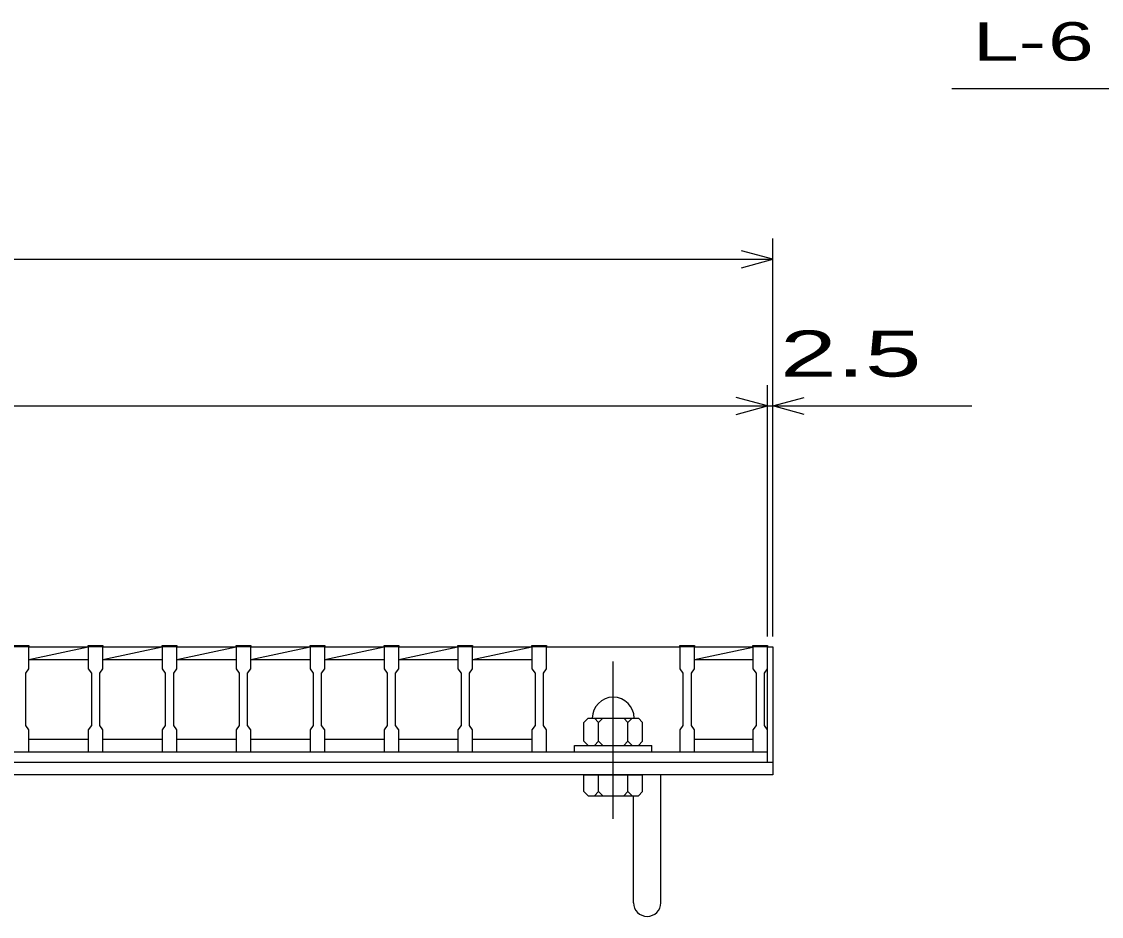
# Model space of a CAD drawing. Units: millimetres, scale not verified. Extents: x -1820 to 1731, y -1282 to 1054.
# Drawn here: x -709 to -194, y -626 to -199 of the extents above; entities that cross this region are included whole.
import ezdxf
from ezdxf.enums import TextEntityAlignment as Align

# ---------------------------------------------------------------- set-up
doc = ezdxf.new("R2010")
doc.units = ezdxf.units.MM
doc.header["$LTSCALE"] = 10
doc.linetypes.add('CHAIN', pattern=[18.5, 12, -1.5, 3.5, -1.5])
for name, color, linetype, lineweight in [('16', 3, 'Continuous', 25), ('19', 6, 'Continuous', 25), ('22', 4, 'Continuous', 25)]:
    doc.layers.add(name, color=color, linetype=linetype, lineweight=lineweight)
doc.styles.add('ベクトル', font='')
doc.styles.get('ベクトル').set_extended_font_data('ベクトル')

msp = doc.modelspace()

# ---------------------------------------------------------------- linework, layer by layer
at = {"layer": '16'}
for p, q in [((-712.6, -496.8), (-705.6, -496.8)), ((-705.6, -497.5), (-712.6, -497.5)), ((-705.6, -496.8), (-705.6, -497.5)), ((-705.6, -508), (-705.6, -497.5)), ((-705.6, -497.5), (-677.3, -497.5)), ((-705.6, -503.5), (-677.3, -497.5)), ((-677.3, -497.5), (-677.3, -496.8)), ((-677.3, -496.8), (-670.3, -496.8)), ((-677.3, -497.5), (-677.3, -508)), ((-670.3, -497.5), (-677.3, -497.5)), ((-670.3, -496.8), (-670.3, -497.5)), ((-670.3, -508), (-670.3, -497.5)), ((-670.3, -497.5), (-642, -497.5)), ((-670.3, -503.5), (-642, -497.5)), ((-642, -497.5), (-642, -496.8)), ((-642, -496.8), (-635, -496.8)), ((-642, -497.5), (-642, -508)), ((-635, -497.5), (-642, -497.5)), ((-635, -496.8), (-635, -497.5)), ((-635, -508), (-635, -497.5)), ((-635, -497.5), (-606.7, -497.5)), ((-635, -503.5), (-606.7, -497.5)), ((-606.7, -497.5), (-606.7, -496.8)), ((-606.7, -496.8), (-599.7, -496.8)), ((-606.7, -497.5), (-606.7, -508)), ((-599.7, -497.5), (-606.7, -497.5)), ((-599.7, -496.8), (-599.7, -497.5)), ((-599.7, -508), (-599.7, -497.5)), ((-599.7, -497.5), (-571.4, -497.5)), ((-599.7, -503.5), (-571.4, -497.5)), ((-571.4, -497.5), (-571.4, -496.8)), ((-571.4, -496.8), (-564.4, -496.8)), ((-571.4, -497.5), (-571.4, -508)), ((-564.4, -497.5), (-571.4, -497.5)), ((-564.4, -496.8), (-564.4, -497.5)), ((-564.4, -508), (-564.4, -497.5)), ((-564.4, -497.5), (-536.1, -497.5)), ((-564.4, -503.5), (-536.1, -497.5)), ((-536.1, -497.5), (-536.1, -496.8)), ((-536.1, -496.8), (-529.1, -496.8)), ((-536.1, -497.5), (-536.1, -508)), ((-529.1, -497.5), (-536.1, -497.5)), ((-529.1, -496.8), (-529.1, -497.5)), ((-529.1, -508), (-529.1, -497.5)), ((-529.1, -497.5), (-500.8, -497.5)), ((-529.1, -503.5), (-500.8, -497.5)), ((-500.8, -497.5), (-500.8, -496.8)), ((-500.8, -496.8), (-493.8, -496.8)), ((-500.8, -497.5), (-500.8, -508)), ((-493.8, -497.5), (-500.8, -497.5)), ((-493.8, -496.8), (-493.8, -497.5)), ((-493.8, -508), (-493.8, -497.5)), ((-493.8, -497.5), (-465.5, -497.5)), ((-493.8, -503.5), (-465.5, -497.5)), ((-465.5, -497.5), (-465.5, -496.8)), ((-465.5, -496.8), (-458.5, -496.8)), ((-465.5, -497.5), (-465.5, -508)), ((-458.5, -497.5), (-465.5, -497.5)), ((-458.5, -496.8), (-458.5, -497.5)), ((-458.5, -508), (-458.5, -497.5)), ((-458.5, -497.5), (-394.9, -497.5)), ((-394.9, -497.5), (-394.9, -496.8)), ((-394.9, -496.8), (-387.9, -496.8)), ((-394.9, -497.5), (-394.9, -508)), ((-387.9, -497.5), (-394.9, -497.5)), ((-387.9, -496.8), (-387.9, -497.5)), ((-387.9, -508), (-387.9, -497.5)), ((-387.9, -497.5), (-360, -497.5)), ((-387.9, -503.5), (-360, -497.58)), ((-360, -497.5), (-360, -496.8)), ((-360, -496.8), (-353, -496.8)), ((-360, -497.5), (-360, -508)), ((-353, -497.5), (-360, -497.5)), ((-353, -496.8), (-353, -497.5)), ((-353, -508), (-353, -497.5)), ((-353, -541.5), (-353, -497.5)), ((-705.6, -503.5), (-677.3, -503.5)), ((-670.3, -503.5), (-642, -503.5)), ((-635, -503.5), (-606.7, -503.5)), ((-599.7, -503.5), (-571.4, -503.5)), ((-564.4, -503.5), (-536.1, -503.5)), ((-529.1, -503.5), (-500.8, -503.5)), ((-493.8, -503.5), (-465.5, -503.5)), ((-387.9, -503.5), (-360, -503.5)), ((-707.1, -510), (-705.6, -508)), ((-707.1, -535), (-707.1, -510)), ((-677.3, -508), (-675.8, -510)), ((-675.8, -510), (-675.8, -535)), ((-671.8, -510), (-670.3, -508)), ((-671.8, -535), (-671.8, -510)), ((-642, -508), (-640.5, -510)), ((-640.5, -510), (-640.5, -535)), ((-636.5, -510), (-635, -508)), ((-636.5, -535), (-636.5, -510)), ((-606.7, -508), (-605.2, -510)), ((-605.2, -510), (-605.2, -535)), ((-601.2, -510), (-599.7, -508)), ((-601.2, -535), (-601.2, -510)), ((-571.4, -508), (-569.9, -510)), ((-569.9, -510), (-569.9, -535)), ((-565.9, -510), (-564.4, -508)), ((-565.9, -535), (-565.9, -510)), ((-536.1, -508), (-534.6, -510)), ((-534.6, -510), (-534.6, -535)), ((-530.6, -510), (-529.1, -508)), ((-530.6, -535), (-530.6, -510)), ((-500.8, -508), (-499.3, -510)), ((-499.3, -510), (-499.3, -535)), ((-495.3, -510), (-493.8, -508)), ((-495.3, -535), (-495.3, -510)), ((-465.5, -508), (-464, -510)), ((-464, -510), (-464, -535)), ((-460, -510), (-458.5, -508)), ((-460, -535), (-460, -510)), ((-394.9, -508), (-393.4, -510)), ((-393.4, -510), (-393.4, -535)), ((-389.4, -510), (-387.9, -508)), ((-389.4, -535), (-389.4, -510)), ((-360, -508), (-358.5, -510)), ((-358.5, -510), (-358.5, -535)), ((-354.5, -510), (-353, -508)), ((-354.5, -535), (-354.5, -510)), ((-705.6, -537), (-707.1, -535)), ((-675.8, -535), (-677.3, -537)), ((-670.3, -537), (-671.8, -535)), ((-640.5, -535), (-642, -537)), ((-635, -537), (-636.5, -535)), ((-605.2, -535), (-606.7, -537)), ((-599.7, -537), (-601.2, -535)), ((-569.9, -535), (-571.4, -537)), ((-564.4, -537), (-565.9, -535)), ((-534.6, -535), (-536.1, -537)), ((-529.1, -537), (-530.6, -535)), ((-499.3, -535), (-500.8, -537)), ((-493.8, -537), (-495.3, -535)), ((-464, -535), (-465.5, -537)), ((-458.5, -537), (-460, -535)), ((-438.7, -531.5), (-440.7, -533.5)), ((-440.7, -542.5), (-440.7, -533.5)), ((-438.7, -531.5), (-414.7, -531.5)), ((-433.7, -533.5), (-435.7, -531.5)), ((-433.7, -533.5), (-431.7, -531.5)), ((-433.7, -542.5), (-433.7, -533.5)), ((-419.7, -533.5), (-421.7, -531.5)), ((-419.7, -533.5), (-417.7, -531.5)), ((-419.7, -542.5), (-419.7, -533.5)), ((-412.7, -533.5), (-414.7, -531.5)), ((-412.7, -542.5), (-412.7, -533.5)), ((-393.4, -535), (-394.9, -537)), ((-387.9, -537), (-389.4, -535)), ((-358.5, -535), (-360, -537)), ((-353, -537), (-354.5, -535)), ((-705.6, -547.5), (-705.6, -537)), ((-677.3, -537), (-677.3, -547.5)), ((-670.3, -547.5), (-670.3, -537)), ((-642, -537), (-642, -547.5)), ((-635, -547.5), (-635, -537)), ((-606.7, -537), (-606.7, -547.5)), ((-599.7, -547.5), (-599.7, -537)), ((-571.4, -537), (-571.4, -547.5)), ((-564.4, -547.5), (-564.4, -537)), ((-536.1, -537), (-536.1, -547.5)), ((-529.1, -547.5), (-529.1, -537)), ((-500.8, -537), (-500.8, -547.5)), ((-493.8, -547.5), (-493.8, -537)), ((-465.5, -537), (-465.5, -547.5)), ((-458.5, -547.5), (-458.5, -537)), ((-394.9, -537), (-394.9, -547.5)), ((-387.9, -547.5), (-387.9, -537)), ((-360, -537), (-360, -547.5)), ((-353, -547.5), (-353, -537)), ((-705.6, -541.5), (-677.3, -541.5)), ((-670.3, -541.5), (-642, -541.5)), ((-635, -541.5), (-606.7, -541.5)), ((-599.7, -541.5), (-571.4, -541.5)), ((-564.4, -541.5), (-536.1, -541.5)), ((-529.1, -541.5), (-500.8, -541.5)), ((-493.8, -541.5), (-465.5, -541.5)), ((-445.2, -547.5), (-445.2, -544.5)), ((-445.2, -544.5), (-408.2, -544.5)), ((-440.7, -542.5), (-438.7, -544.5)), ((-435.7, -544.5), (-433.7, -542.5)), ((-433.7, -542.5), (-431.7, -544.5)), ((-421.7, -544.5), (-419.7, -542.5)), ((-419.7, -542.5), (-417.7, -544.5)), ((-414.7, -544.5), (-412.7, -542.5)), ((-408.2, -547.5), (-408.2, -544.5)), ((-387.9, -541.5), (-360, -541.5)), ((-1348, -547.5), (-353, -547.5)), ((-712.6, -547.5), (-705.6, -547.5)), ((-677.3, -547.5), (-670.3, -547.5)), ((-642, -547.5), (-635, -547.5)), ((-606.7, -547.5), (-599.7, -547.5)), ((-571.4, -547.5), (-564.4, -547.5)), ((-536.1, -547.5), (-529.1, -547.5)), ((-500.8, -547.5), (-493.8, -547.5)), ((-465.5, -547.5), (-458.5, -547.5)), ((-458.5, -547.5), (-394.9, -547.5)), ((-445.2, -547.5), (-408.2, -547.5)), ((-394.9, -547.5), (-387.9, -547.5)), ((-360, -547.5), (-353, -547.5)), ((-353, -552.5), (-353, -547.5)), ((-1348, -552.5), (-353, -552.5))]:
    msp.add_line(p, q, dxfattribs=at)
at = {"layer": '16', "linetype": 'CHAIN'}
msp.add_line((-426.7, -579.5), (-426.7, -504.5), dxfattribs=at)
at = {"layer": '16'}
msp.add_arc((-426.7, -531.5), 10, 0, 180, dxfattribs=at)
at = {"layer": '19'}
for p, q in [((-353, -497.5), (-350.5, -497.5)), ((-350.5, -497.5), (-350.5, -552.5)), ((-1350.5, -552.5), (-350.5, -552.5)), ((-350.5, -552.5), (-350.5, -558.5)), ((-350.5, -558.5), (-1350.5, -558.5)), ((-440.7, -566.5), (-440.7, -558.5)), ((-440.7, -558.5), (-412.7, -558.5)), ((-433.7, -566.5), (-433.7, -558.5)), ((-419.7, -566.5), (-419.7, -558.5)), ((-412.7, -566.5), (-412.7, -558.5)), ((-404, -619.61), (-404, -558.5)), ((-440.7, -566.5), (-438.7, -568.5)), ((-433.7, -566.5), (-435.7, -568.5)), ((-431.7, -568.5), (-433.7, -566.5)), ((-419.7, -566.5), (-421.7, -568.5)), ((-417.7, -568.5), (-419.7, -566.5)), ((-414.7, -568.5), (-412.7, -566.5)), ((-438.7, -568.5), (-414.7, -568.5)), ((-417, -619.61), (-417, -568.5))]:
    msp.add_line(p, q, dxfattribs=at)
msp.add_arc((-410.5, -619.61), 6.5, 180, 0, dxfattribs=at)
at = {"layer": '22'}
for p, q in [((-265, -231), (-65, -231)), ((-350.5, -492.5), (-350.5, -302.5)), ((-350.5, -312.5), (-365.5, -308.5)), ((-1350.5, -312.5), (-350.5, -312.5)), ((-365.5, -316.5), (-350.5, -312.5)), ((-353, -492.5), (-353, -372.5)), ((-350.5, -492.5), (-350.5, -372.5)), ((-353, -382.5), (-368, -378.5)), ((-350.5, -382.5), (-335.5, -378.5)), ((-1348, -382.5), (-353, -382.5)), ((-368, -386.5), (-353, -382.5)), ((-353, -382.5), (-350.5, -382.5)), ((-335.5, -386.5), (-350.5, -382.5)), ((-350.5, -382.5), (-255.5, -382.5))]:
    msp.add_line(p, q, dxfattribs=at)

# ---------------------------------------------------------------- texts
at = {"layer": '22', "color": 2, "style": 'ベクトル'}
for s, height, width, p in [('L-', 18.33, 1.6, (-255, -208.5)), (' 6 ', 18.33, 1.6, (-230, -208.5)), (' 2.5 ', 21.99, 1.65, (-360.5, -357.5))]:
    msp.add_text(s, height=height, dxfattribs=dict(at, width=width)).set_placement(p, align=Align.MIDDLE_LEFT)

doc.saveas('drawing.dxf')
